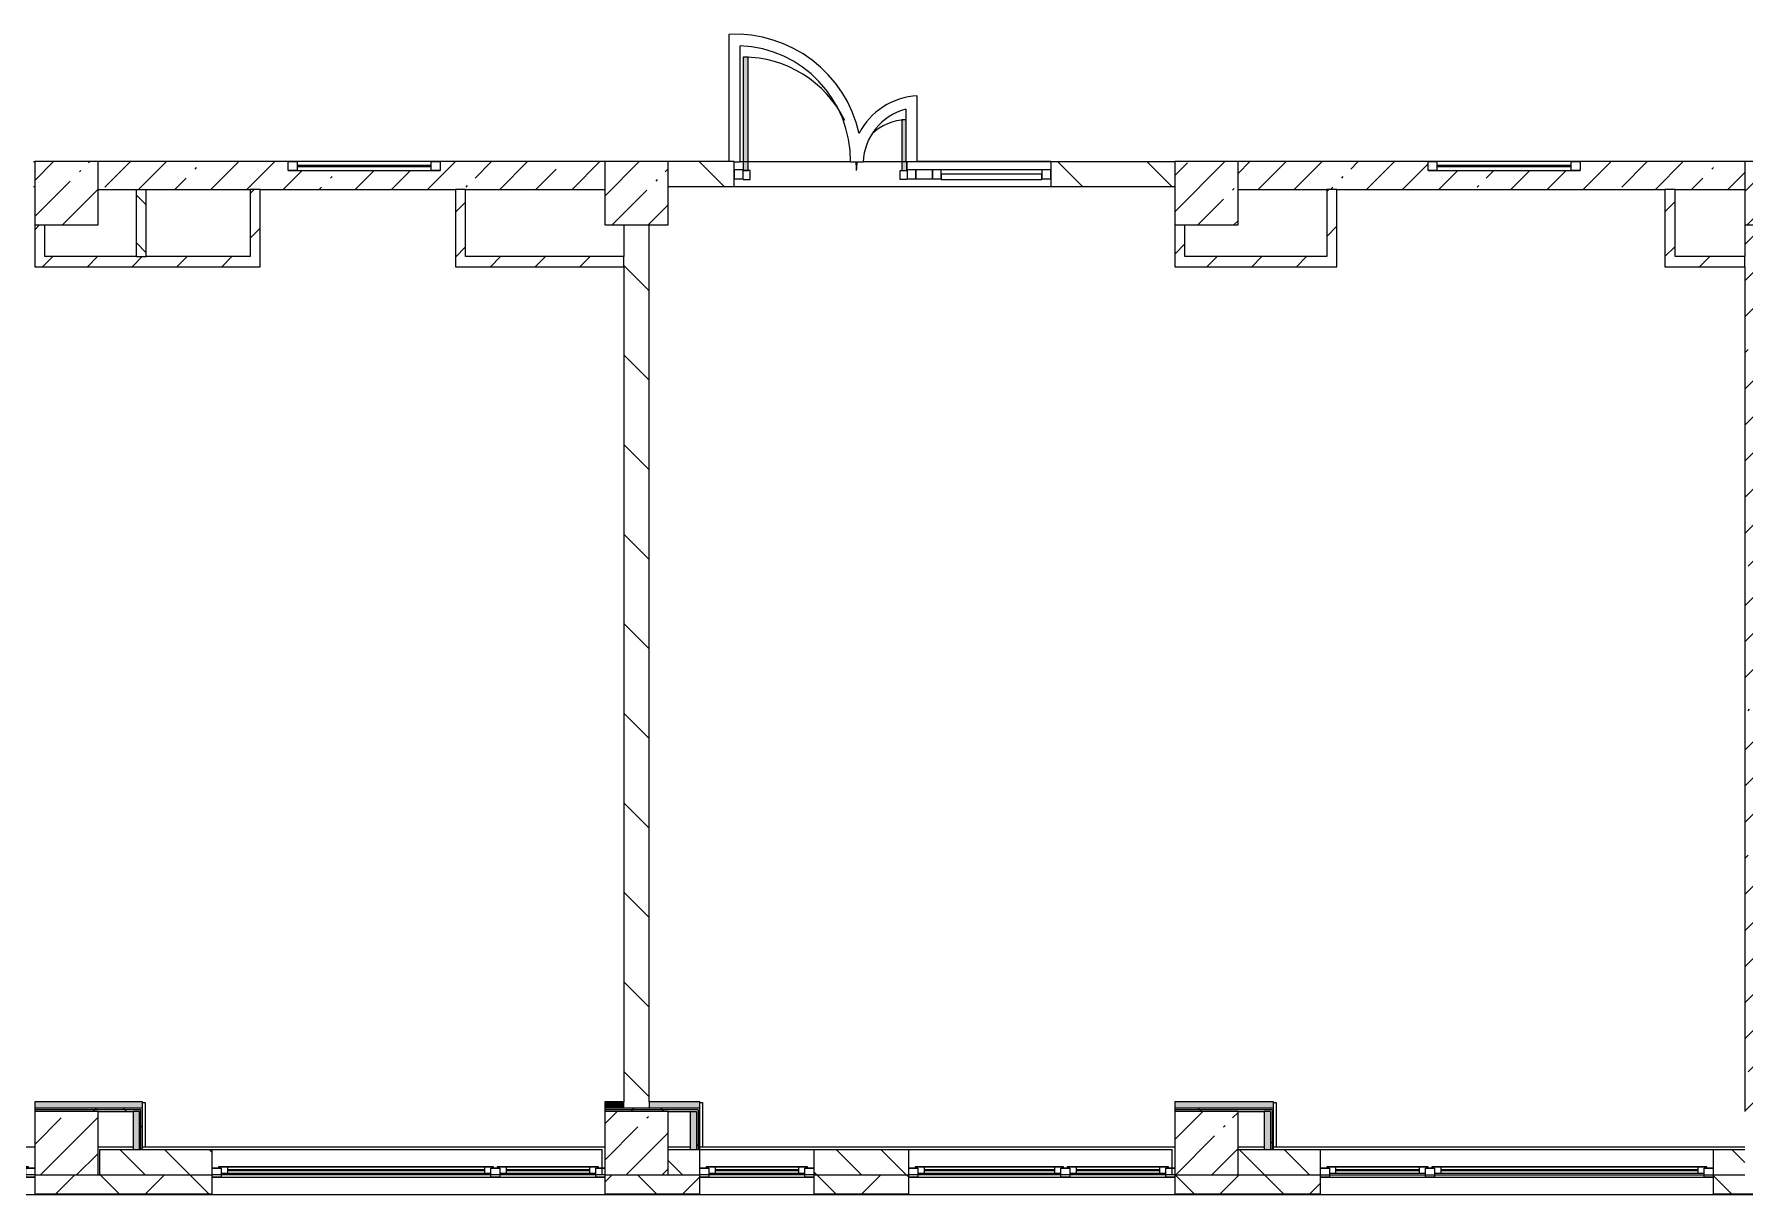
# Model space of a CAD drawing. Header units: millimetres. Extents: x 81094 to 272713, y -8553 to 29000.
# Drawn here: x 197608 to 211113, y -258 to 8906 of the extents above; entities that cross this region are included whole.
import ezdxf

# ---------------------------------------------------------------- set-up
doc = ezdxf.new("R2010")
doc.units = ezdxf.units.MM
for name, color, linetype, lineweight, true_color in [('A-DETL-GENF-4', 7, 'Continuous', 5, 0xaaaaaa), ('A-DOOR-4', 7, 'Continuous', 5, 0xe2e2e2), ('A-DOOR-5', 7, 'Continuous', 5, 0xaaaaaa), ('A-FLOR-1', 7, 'Continuous', 5, 0xaaaaaa), ('I-WALL-1', 7, 'Continuous', 5, 0xe7e7e7), ('I-WALL-2', 7, 'Continuous', 9, 0xe7e7e7), ('I-WALL-5', 7, 'Continuous', 5, 0x787878)]:
    doc.layers.add(name, color=color, linetype=linetype, lineweight=lineweight, true_color=true_color)
for name, color, linetype, lineweight in [('A-GLAZ-3', 7, 'Continuous', 5), ('A-GLAZ-CURT-2', 7, 'Continuous', 5), ('A-GLAZ-CWMG-2', 7, 'Continuous', 5), ('A-WALL', 7, 'Continuous', 9), ('A-WALL-5', 7, 'Continuous', 5), ('I-WALL-3', 7, 'Continuous', 5), ('S-COLS-1', 7, 'Continuous', 5)]:
    doc.layers.add(name, color=color, linetype=linetype, lineweight=lineweight)
pattern_1 = [(45, (145702.92, 0), (-176.7767, 176.7767), [])]
pattern_2 = [(45, (145702.9, 0), (-285.1231, 285.1231), []), (45, (145988.04, 0), (-285.1231, 285.1231), [504.031, -100.806, 16.764, -84.042])]
pattern_3 = [(135, (145702.9, 0), (-353.5534, -353.5534), [])]
pattern_4 = [(135, (145702.92, 0), (-176.7767, -176.7767), [])]
pattern_5 = [(45, (145702.9, 0), (-530.33, 530.33), []), (135, (145702.9, 0), (-530.33, -530.33), [])]

# ---------------------------------------------------------------- blocks, each defined once
blk = doc.blocks.new('BSC_Колонна _Прямоугольная - 500х500-V44-2_7_3_птичка')
at = {"layer": 'S-COLS-1'}
h = blk.add_hatch(dxfattribs=at)
h.set_pattern_fill('FP_62', color=256, style=0, pattern_type=2)
h.set_pattern_definition([(45, (-52160, -7650), (-285.123, 285.123), []), (45, (-51874.88, -7650), (-285.123, 285.123), [504.031, -100.806, 16.764, -84.042])])
h.paths.add_polyline_path([(-250, -250), (250, -250), (250, 250), (-250, 250)])
for p, q in [((250, 250), (-250, 250)), ((-250, 250), (-250, -250)), ((250, -250), (250, 250)), ((-250, -250), (250, -250))]:
    blk.add_line(p, q, dxfattribs=at)
blk = doc.blocks.new('BSC_Колонна _Прямоугольная - 500х500-V45-2_7_3_птичка')
at = {"layer": 'S-COLS-1'}
h = blk.add_hatch(dxfattribs=at)
h.set_pattern_fill('FP_63', color=256, style=0, pattern_type=2)
h.set_pattern_definition([(45, (-61160, -7650), (-285.1231, 285.1231), []), (45, (-60874.88, -7650), (-285.123, 285.123), [504.031, -100.806, 16.764, -84.042])])
h.paths.add_polyline_path([(-250, -250), (250, -250), (250, 250), (-250, 250)])
for p, q in [((250, 250), (-250, 250)), ((-250, 250), (-250, -250)), ((250, -250), (250, 250)), ((-250, -250), (250, -250))]:
    blk.add_line(p, q, dxfattribs=at)
blk = doc.blocks.new('BSC_Колонна _Прямоугольная - 500х500-V51-2_7_3_птичка')
at = {"layer": 'S-COLS-1'}
h = blk.add_hatch(dxfattribs=at)
h.set_pattern_fill('FP_69', color=256, style=0, pattern_type=2)
h.set_pattern_definition([(45, (-52160, -150), (-285.123, 285.123), []), (45, (-51874.88, -150), (-285.123, 285.123), [504.031, -100.806, 16.764, -84.042])])
h.paths.add_polyline_path([(-250, -250), (250, -250), (250, 250), (-250, 250)])
for p, q in [((250, 250), (-250, 250)), ((-250, 250), (-250, -250)), ((250, -250), (250, 250)), ((-250, -250), (250, -250))]:
    blk.add_line(p, q, dxfattribs=at)
blk = doc.blocks.new('BSC_Колонна _Прямоугольная - 500х500-V52-2_7_3_птичка')
at = {"layer": 'S-COLS-1'}
h = blk.add_hatch(dxfattribs=at)
h.set_pattern_fill('FP_70', color=256, style=0, pattern_type=2)
h.set_pattern_definition([(45, (-61160, -150), (-285.123, 285.123), []), (45, (-60874.88, -150), (-285.123, 285.123), [504.031, -100.806, 16.764, -84.042])])
h.paths.add_polyline_path([(-159, -250), (250, -250), (250, 250), (-250, 250), (-250, -250)])
for p, q in [((250, 250), (-250, 250)), ((-250, 250), (-250, -250)), ((250, -250), (250, 250)), ((-250, -250), (250, -250))]:
    blk.add_line(p, q, dxfattribs=at)
blk = doc.blocks.new('BSC_Колонна _Прямоугольная - 500х500-V56-2_7_3_птичка')
at = {"layer": 'S-COLS-1'}
h = blk.add_hatch(dxfattribs=at)
h.set_pattern_fill('FP_74', color=256, style=0, pattern_type=2)
h.set_pattern_definition([(45, (-65660, -7650), (-285.1231, 285.1231), []), (45, (-65374.88, -7650), (-285.1231, 285.1231), [504.031, -100.806, 16.764, -84.042])])
h.paths.add_polyline_path([(-22, -250), (250, -250), (250, 250), (-250, 250), (-250, -250)])
for p, q in [((250, 250), (-250, 250)), ((-250, 250), (-250, -250)), ((250, -250), (250, 250)), ((-250, -250), (250, -250))]:
    blk.add_line(p, q, dxfattribs=at)
blk = doc.blocks.new('BSC_Колонна _Прямоугольная - 500х500-V74-2_7_3_птичка')
at = {"layer": 'S-COLS-1'}
h = blk.add_hatch(dxfattribs=at)
h.set_pattern_fill('FP_103', color=256, style=0, pattern_type=2)
h.set_pattern_definition([(45, (-56660, -150), (-285.123, 285.123), []), (45, (-56374.88, -150), (-285.123, 285.123), [504.031, -100.806, 16.764, -84.042])])
h.paths.add_polyline_path([(-250, -250), (250, -250), (250, 250), (-250, 250), (-250, 80)])
for p, q in [((250, 250), (-250, 250)), ((-250, 250), (-250, -250)), ((250, -250), (250, 250)), ((-250, -250), (250, -250))]:
    blk.add_line(p, q, dxfattribs=at)
blk = doc.blocks.new('BSC_Колонна _Прямоугольная - 500х500-V75-2_7_3_птичка')
at = {"layer": 'S-COLS-1'}
h = blk.add_hatch(dxfattribs=at)
h.set_pattern_fill('FP_104', color=256, style=0, pattern_type=2)
h.set_pattern_definition([(45, (-56660, -7650), (-285.123, 285.123), []), (45, (-56374.88, -7650), (-285.123, 285.123), [504.031, -100.806, 16.764, -84.042])])
h.paths.add_polyline_path([(-250, -250), (250, -250), (250, 250), (-250, 250), (-250, 100)])
for p, q in [((250, 250), (-250, 250)), ((-250, 250), (-250, -250)), ((250, -250), (250, 250)), ((-250, -250), (250, -250))]:
    blk.add_line(p, q, dxfattribs=at)
blk = doc.blocks.new('120_Окно_СКБ_2Ст - 120_Окно_СКБ_2Ст 3100х2500 _мал_створка слева_-22446080-2_7_3_птичка')
at = {"layer": 'A-GLAZ-3'}
for p, q in [((-1550, -127), (-1550, -57)), ((-1550, -57), (-1480, -57)), ((1550, -57), (-1550, -57)), ((-1480, -127), (-1550, -127)), ((-1550, -127), (-1500, -127)), ((-1480, -127), (-1500, -127)), ((-1500, -127), (-1500, -137)), ((-1480, -57), (-1480, -127)), ((650, -87), (-1480, -87)), ((-1480, -87), (-1480, -127)), ((-1430, -137), (-1430, -87)), ((-1430, -107), (600, -107)), ((600, -117), (-1430, -117)), ((600, -137), (600, -87)), ((650, -127), (650, -57)), ((650, -57), (720, -57)), ((650, -127), (650, -87)), ((720, -127), (650, -127)), ((670, -127), (650, -127)), ((670, -127), (700, -127)), ((670, -137), (670, -127)), ((720, -127), (700, -127)), ((700, -127), (700, -137)), ((720, -57), (720, -127)), ((1480, -87), (720, -87)), ((720, -87), (720, -127)), ((770, -137), (770, -87)), ((770, -107), (1430, -107)), ((1430, -117), (770, -117)), ((1430, -137), (1430, -87)), ((1480, -127), (1480, -57)), ((1480, -57), (1550, -57)), ((1480, -127), (1480, -87)), ((1550, -127), (1480, -127)), ((1500, -127), (1480, -127)), ((1500, -127), (1550, -127)), ((1500, -137), (1500, -127)), ((1550, -57), (1550, -127)), ((-1500, -137), (670, -137)), ((670, -137), (-1500, -137)), ((700, -137), (1500, -137)), ((1500, -137), (700, -137))]:
    blk.add_line(p, q, dxfattribs=at)
blk = doc.blocks.new('120_Окно_СКБ_1Ст - 120_Окно_СКБ_1Ст 900х2500_h_-20664874-2_7_3_птичка')
at = {"layer": 'A-GLAZ-3'}
for p, q in [((-450, -127), (-450, -57)), ((-450, -57), (-380, -57)), ((450, -57), (-450, -57)), ((-380, -127), (-450, -127)), ((-450, -127), (-400, -127)), ((-380, -127), (-400, -127)), ((-400, -127), (-400, -137)), ((-380, -57), (-380, -127)), ((380, -87), (-380, -87)), ((-380, -87), (-380, -127)), ((-330, -137), (-330, -87)), ((-330, -107), (330, -107)), ((330, -117), (-330, -117)), ((330, -137), (330, -87)), ((380, -127), (380, -57)), ((380, -57), (450, -57)), ((380, -127), (380, -87)), ((450, -127), (380, -127)), ((400, -127), (380, -127)), ((400, -127), (450, -127)), ((400, -137), (400, -127)), ((450, -57), (450, -127)), ((-400, -137), (400, -137)), ((400, -137), (-400, -137))]:
    blk.add_line(p, q, dxfattribs=at)
blk = doc.blocks.new('120_Окно_СКБ_2Ст - 120_Окно_СКБ_2Ст 2100х2500 _мал створка СЛЕВА_-22446485-2_7_3_птичка')
at = {"layer": 'A-GLAZ-3'}
for p, q in [((-1050, -127), (-1050, -57)), ((-1050, -57), (-980, -57)), ((1050, -57), (-1050, -57)), ((-980, -127), (-1050, -127)), ((-1050, -127), (-1000, -127)), ((-980, -127), (-1000, -127)), ((-1000, -127), (-1000, -137)), ((-980, -57), (-980, -127)), ((-220, -87), (-980, -87)), ((-980, -87), (-980, -127)), ((-930, -137), (-930, -87)), ((-930, -107), (-270, -107)), ((-270, -117), (-930, -117)), ((-270, -137), (-270, -87)), ((-220, -127), (-220, -57)), ((-220, -57), (-150, -57)), ((-220, -127), (-220, -87)), ((-150, -127), (-220, -127)), ((-200, -127), (-220, -127)), ((-200, -127), (-170, -127)), ((-200, -137), (-200, -127)), ((-150, -127), (-170, -127)), ((-170, -127), (-170, -137)), ((-150, -57), (-150, -127)), ((980, -87), (-150, -87)), ((-150, -87), (-150, -127)), ((-100, -137), (-100, -87)), ((-100, -107), (930, -107)), ((930, -117), (-100, -117)), ((930, -137), (930, -87)), ((980, -127), (980, -57)), ((980, -57), (1050, -57)), ((980, -127), (980, -87)), ((1050, -127), (980, -127)), ((1000, -127), (980, -127)), ((1000, -127), (1050, -127)), ((1000, -137), (1000, -127)), ((1050, -57), (1050, -127)), ((-1000, -137), (-200, -137)), ((-200, -137), (-1000, -137)), ((-170, -137), (1000, -137)), ((1000, -137), (-170, -137))]:
    blk.add_line(p, q, dxfattribs=at)
blk = doc.blocks.new('120_Окно_СКБ_2Ст - 120_Окно_СКБ_2Ст 3100х2500 _мал_ створка слева-2_-V83-2_7_3_птичка')
at = {"layer": 'A-GLAZ-3'}
for p, q in [((-1550, -127), (-1550, -57)), ((-1550, -57), (-1480, -57)), ((1550, -57), (-1550, -57)), ((-1480, -127), (-1550, -127)), ((-1550, -127), (-1500, -127)), ((-1480, -127), (-1500, -127)), ((-1500, -127), (-1500, -137)), ((-1480, -57), (-1480, -127)), ((-720, -87), (-1480, -87)), ((-1480, -87), (-1480, -127)), ((-1430, -137), (-1430, -87)), ((-1430, -107), (-770, -107)), ((-770, -117), (-1430, -117)), ((-770, -137), (-770, -87)), ((-720, -127), (-720, -57)), ((-720, -57), (-650, -57)), ((-720, -127), (-720, -87)), ((-650, -127), (-720, -127)), ((-700, -127), (-720, -127)), ((-700, -127), (-670, -127)), ((-700, -137), (-700, -127)), ((-650, -127), (-670, -127)), ((-670, -127), (-670, -137)), ((-650, -57), (-650, -127)), ((1480, -87), (-650, -87)), ((-650, -87), (-650, -127)), ((-600, -137), (-600, -87)), ((-600, -107), (1430, -107)), ((1430, -117), (-600, -117)), ((1430, -137), (1430, -87)), ((1480, -127), (1480, -57)), ((1480, -57), (1550, -57)), ((1480, -127), (1480, -87)), ((1550, -127), (1480, -127)), ((1500, -127), (1480, -127)), ((1500, -127), (1550, -127)), ((1500, -137), (1500, -127)), ((1550, -57), (1550, -127)), ((-1500, -137), (-700, -137)), ((-700, -137), (-1500, -137)), ((-670, -137), (1500, -137)), ((1500, -137), (-670, -137))]:
    blk.add_line(p, q, dxfattribs=at)
blk = doc.blocks.new('120_Окно_СКБ_2Ст - 120_Окно_СКБ_2Ст 3100х2500 _мал_ створка слева-2_-V84-2_7_3_птичка')
at = {"layer": 'A-GLAZ-3'}
for p, q in [((-1550, -127), (-1550, -57)), ((-1550, -57), (-1480, -57)), ((1550, -57), (-1550, -57)), ((-1480, -127), (-1550, -127)), ((-1550, -127), (-1503, -127)), ((-1480, -127), (-1500, -127)), ((-1500, -127), (-1500, -137)), ((-1480, -57), (-1480, -127)), ((-720, -87), (-1480, -87)), ((-1480, -87), (-1480, -127)), ((-1430, -137), (-1430, -87)), ((-1430, -107), (-770, -107)), ((-770, -117), (-1430, -117)), ((-770, -137), (-770, -87)), ((-720, -127), (-720, -57)), ((-720, -57), (-650, -57)), ((-720, -127), (-720, -87)), ((-650, -127), (-720, -127)), ((-700, -127), (-720, -127)), ((-700, -127), (-670, -127)), ((-700, -137), (-700, -127)), ((-650, -127), (-670, -127)), ((-670, -127), (-670, -137)), ((-650, -57), (-650, -127)), ((1480, -87), (-650, -87)), ((-650, -87), (-650, -127)), ((-600, -137), (-600, -87)), ((-600, -107), (1430, -107)), ((1430, -117), (-600, -117)), ((1430, -137), (1430, -87)), ((1480, -127), (1480, -57)), ((1480, -57), (1550, -57)), ((1480, -127), (1480, -87)), ((1550, -127), (1480, -127)), ((1500, -127), (1480, -127)), ((1500, -127), (1550, -127)), ((1500, -137), (1500, -127)), ((1550, -57), (1550, -127)), ((-1500, -137), (-700, -137)), ((-700, -137), (-1500, -137)), ((-670, -137), (1500, -137)), ((1500, -137), (-670, -137))]:
    blk.add_line(p, q, dxfattribs=at)
blk = doc.blocks.new('120_Окно_СКБ_1Ст - 120_Окно_СКБ_1Ст 400х1200 EI30-24228621-2_7_3_птичка')
at = {"layer": 'A-GLAZ-3'}
for p, q in [((-600, 40), (-600, 110)), ((-600, 110), (-530, 110)), ((600, 110), (-600, 110)), ((-530, 40), (-600, 40)), ((-600, 40), (600, 40)), ((-530, 110), (-530, 40)), ((530, 80), (-530, 80)), ((530, 70), (-530, 70)), ((530, 40), (530, 110)), ((530, 110), (600, 110)), ((600, 40), (530, 40)), ((600, 110), (600, 40))]:
    blk.add_line(p, q, dxfattribs=at)
blk = doc.blocks.new('Прямоугольный импост - 50 x 70 мм-31700031-2_7_3_птичка')
at = {"layer": 'A-GLAZ-CWMG-2'}
for p, q in [((-70, 35), (0, 35)), ((-70, -35), (-70, 35)), ((0, 35), (0, -35)), ((0, -35), (-70, -35))]:
    blk.add_line(p, q, dxfattribs=at)
blk = doc.blocks.new('Дверь_Витражная_остекление_ - ДВН_ДАО_Главный вход_1200 в свету-V194-2_7_3_птичка')
at = {"layer": 'A-DOOR-4'}
for points in [[(-607, 30), (-607, 925), (-647, 925), (-647, 30)], [(647, 30), (647, 100), (639, 100), (639, 430), (607, 430), (607, 30), (639, 30)]]:
    blk.add_hatch(color=256, dxfattribs=at).paths.add_polyline_path(points)
at = {"layer": 'A-DETL-GENF-4'}
for p, q in [((-607, 925), (-647, 925)), ((-647, 925), (-647, 35)), ((-607, 30), (-607, 925)), ((639, 430), (607, 430)), ((607, 430), (607, 30)), ((-647, 30), (-607, 30)), ((-592, 30), (-647, 30)), ((-592, -40), (-592, 30)), ((592, -40), (592, 30)), ((592, 30), (647, 30)), ((607, 30), (647, 30)), ((647, 35), (647, 100)), ((-647, -40), (-592, -40)), ((647, -40), (592, -40))]:
    blk.add_line(p, q, dxfattribs=at)
at = {"layer": 'A-DOOR-5'}
for p, q in [((-647, 925), (-647, 35)), ((647, 100), (647, 35))]:
    blk.add_line(p, q, dxfattribs=at)
for centre, radius, start, end in [((-647, 30), 895, 26.2405, 90), ((647, 30), 400, 91.3229, 133.9937), ((-647, 30), 895, 360, 4.3606), ((647, 30), 400, 170.1518, 180)]:
    blk.add_arc(centre, radius, start, end, dxfattribs=at)
blk = doc.blocks.new('Системная панель - Стемалит - 40мм-32257327-2_7_3_птичка')
at = {"layer": 'A-GLAZ-CURT-2'}
for p, q in [((65, 35), (-65, 35)), ((-65, 35), (-65, -35)), ((65, -35), (65, 35)), ((-65, -35), (65, -35))]:
    blk.add_line(p, q, dxfattribs=at)
blk = doc.blocks.new('Прямоугольный импост - 50 x 70 мм-31687886-2_7_3_птичка')
at = {"layer": 'A-GLAZ-CWMG-2'}
for p, q in [((-35, 35), (35, 35)), ((-35, -35), (-35, 35)), ((35, 35), (35, -35)), ((35, -35), (-35, -35))]:
    blk.add_line(p, q, dxfattribs=at)
blk = doc.blocks.new('Прямоугольный импост - 50 x 70 мм-31701779-2_7_3_птичка')
at = {"layer": 'A-GLAZ-CWMG-2'}
for p, q in [((0, 35), (-70, 35)), ((-70, 35), (-70, -35)), ((0, -35), (0, 35)), ((-70, -35), (0, -35))]:
    blk.add_line(p, q, dxfattribs=at)
blk = doc.blocks.new('Системная панель - Стекло - 40мм-V195-2_7_3_птичка')
at = {"layer": 'A-GLAZ-CURT-2'}
for p, q in [((397.5, 0), (-397.5, 0)), ((-397.5, 0), (-397.5, -40)), ((397.5, -40), (397.5, 0)), ((-397.5, -40), (397.5, -40))]:
    blk.add_line(p, q, dxfattribs=at)
blk = doc.blocks.new('Прямоугольный импост - 50 x 70 мм-31702100-2_7_3_птичка')
at = {"layer": 'A-GLAZ-CWMG-2'}
for p, q in [((-35, 35), (35, 35)), ((-35, -35), (-35, 35)), ((35, 35), (35, -35)), ((35, -35), (-35, -35))]:
    blk.add_line(p, q, dxfattribs=at)
blk = doc.blocks.new('Прямоугольный импост - 50 x 70 мм-31720914-2_7_3_птичка')
at = {"layer": 'A-GLAZ-CWMG-2'}
blk.add_line((6460, 7920), (5665, 7920), dxfattribs=at)

msp = doc.modelspace()

# ---------------------------------------------------------------- hatches: boundary and pattern name
at = {"layer": 'A-WALL-5'}
h = msp.add_hatch(dxfattribs=at)
h.set_pattern_fill('FP_87', color=256, style=0, pattern_type=2)
h.set_pattern_definition(pattern_4)
h.paths.add_polyline_path([(198122.9, -100), (199012.9, -100), (199012.9, 100), (198122.9, 100)])
h = msp.add_hatch(dxfattribs=at)
h.set_pattern_fill('FP_87', color=256, style=0, pattern_type=2)
h.set_pattern_definition(pattern_4)
h.paths.add_polyline_path([(203762.9, -100), (204512.9, -100), (204512.9, 100), (203762.9, 100)])
h.paths.add_polyline_path([(202862.9, -100), (202862.9, 100), (202612.9, 100), (202612.9, -100)])
h = msp.add_hatch(dxfattribs=at)
h.set_pattern_fill('FP_87', color=256, style=0, pattern_type=2)
h.set_pattern_definition(pattern_4)
h.paths.add_polyline_path([(207631.1, -100), (207762.9, -100), (207762.9, 100), (207112.9, 100), (207112.9, -100)])
h.paths.add_polyline_path([(211112.9, -100), (211112.9, 100), (210862.9, 100), (210862.9, -100)])
h = msp.add_hatch(dxfattribs=at)
h.set_pattern_fill('FP_77', color=256, style=0, pattern_type=2)
h.set_pattern_definition([(45, (145702.9, 0), (-353.5534, 353.5534), []), (135, (145702.9, 0), (-353.5534, -353.5534), [])])
h.paths.add_polyline_path([(221402.9, -250), (221402.9, -100), (217262.9, -100), (217262.9, -250), (220616.3, -250)])
h.paths.add_polyline_path([(215051.2, -250), (216362.9, -250), (216362.9, -100), (212762.9, -100), (212762.9, -250), (213196.2, -250)])
h.paths.add_polyline_path([(207631.1, -250), (207762.9, -250), (207762.9, -100), (206612.9, -100), (206612.9, -250), (206703.5, -250)])
h.paths.add_polyline_path([(202612.9, -250), (202862.9, -250), (202862.9, -100), (202112.9, -100), (202112.9, -250), (202529.7, -250)])
h.paths.add_polyline_path([(204512.9, -250), (204512.9, -100), (203762.9, -100), (203762.9, -250), (203921, -250)])
h.paths.add_polyline_path([(210862.9, -250), (211862.9, -250), (211862.9, -100), (210862.9, -100)])
h.paths.add_polyline_path([(199012.9, -250), (199012.9, -100), (197612.9, -100), (197612.9, -250), (198355.9, -250)])
h.paths.add_polyline_path([(194512.9, -250), (194512.9, -100), (193112.9, -100), (193112.9, -250), (193718.3, -250)])
h.paths.add_polyline_path([(190935.7, -250), (191012.9, -250), (191012.9, -100), (190639.2, -100), (190639.2, -250)])
h.paths.add_polyline_path([(189112.9, -250), (189739.2, -250), (189739.2, -100), (188362.9, -100), (188362.9, -250), (189080.7, -250)])
h.paths.add_polyline_path([(181592.9, -250), (181592.9, -100), (180472.9, -100), (180472.9, -250), (181196.7, -250)])
h.paths.add_polyline_path([(184742.9, -250), (185262.9, -250), (185262.9, -100), (183692.9, -100), (183692.9, -250), (184443.1, -250)])
h.paths.add_polyline_path([(178877.9, -250), (179572.9, -250), (179572.9, -100), (178712.9, -100), (178712.9, -250)])
h.paths.add_polyline_path([(176559.1, -250), (176612.9, -250), (176612.9, -100), (174912.7, -100), (174912.7, -250), (176095.4, -250)])
h.paths.add_polyline_path([(167747.7, -250), (168412.9, -250), (168412.9, -100), (167312.9, -100), (167312.9, -250)])
h.paths.add_polyline_path([(162182.6, -250), (162962.9, -250), (162962.9, -100), (161812.9, -100), (161812.9, -250)])
h.paths.add_polyline_path([(163862.9, -250), (164512.9, -250), (164512.9, -100), (163862.9, -100)])
h.paths.add_polyline_path([(170512.9, -250), (172112.7, -250), (172112.7, -100), (170512.9, -100)])
h.paths.add_polyline_path([(154262.9, -250), (154262.9, -100), (150332.9, -100), (150332.9, -250), (153834.9, -250)])
h.paths.add_polyline_path([(148269.8, -250), (149432.9, -250), (149432.9, -100), (145442.9, -100), (145442.9, -250), (146414.7, -250)])
h.paths.add_polyline_path([(157362.9, -250), (158712.9, -250), (158712.9, -100), (157362.9, -100)])
at = {"layer": 'I-WALL-1'}
for points in [[(202262.9, 425), (202262.9, 475), (202112.9, 475), (202112.9, 425)], [(198437.9, 100), (198437.9, 400), (198387.9, 400), (198387.9, 100)]]:
    msp.add_hatch(color=256, dxfattribs=at).paths.add_polyline_path(points)
at = {"layer": 'I-WALL-2'}
for points in [[(198462.9, 425), (198462.9, 475), (197612.9, 475), (197612.9, 425), (198355.9, 425)], [(202862.9, 425), (202862.9, 475), (202462.9, 475), (202462.9, 425), (202850.4, 425)], [(207392.9, 425), (207392.9, 475), (206612.9, 475), (206612.9, 425), (206703.5, 425)], [(202837.9, 100), (202837.9, 400), (202787.9, 400), (202787.9, 100)], [(207367.9, 100), (207367.9, 400), (207317.9, 400), (207317.9, 100)]]:
    msp.add_hatch(color=256, dxfattribs=at).paths.add_polyline_path(points)
at = {"layer": 'I-WALL-3'}
h = msp.add_hatch(dxfattribs=at)
h.set_pattern_fill('FP_85', color=256, style=0, pattern_type=2)
h.set_pattern_definition(pattern_2)
h.paths.add_polyline_path([(199392.9, 7680), (202112.9, 7680), (202112.9, 7900), (200812.9, 7900), (200812.9, 7830), (199612.9, 7830), (199612.9, 7900), (198112.9, 7900), (198112.9, 7680), (199312.9, 7680)])
h = msp.add_hatch(dxfattribs=at)
h.set_pattern_fill('FP_88', color=256, style=0, pattern_type=2)
h.set_pattern_definition(pattern_3)
h.paths.add_polyline_path([(206612.9, 7700), (206612.9, 7900), (205633.9, 7900), (205633.9, 7700), (205776, 7700)])
h.paths.add_polyline_path([(202612.9, 7700), (203133.9, 7700), (203133.9, 7900), (202612.9, 7900), (202612.9, 7750.3)])
h = msp.add_hatch(dxfattribs=at)
h.set_pattern_fill('FP_85', color=256, style=0, pattern_type=2)
h.set_pattern_definition(pattern_2)
h.paths.add_polyline_path([(210562.9, 7680), (211112.9, 7680), (211112.9, 7900), (209812.9, 7900), (209812.9, 7830), (208612.9, 7830), (208612.9, 7900), (207112.9, 7900), (207112.9, 7680), (210482.9, 7680)])
h = msp.add_hatch(dxfattribs=at)
h.set_pattern_fill('FP_89', color=256, style=0, pattern_type=2)
h.set_pattern_definition(pattern_1)
h.paths.add_polyline_path([(199392.9, 7070), (199392.9, 7680), (199312.9, 7680), (199312.9, 7070)])
h = msp.add_hatch(dxfattribs=at)
h.set_pattern_fill('FP_89', color=256, style=0, pattern_type=2)
h.set_pattern_definition(pattern_1)
h.paths.add_polyline_path([(201012.9, 7070), (201012.9, 7680), (200932.9, 7680), (200932.9, 7070)])
h = msp.add_hatch(dxfattribs=at)
h.set_pattern_fill('FP_89', color=256, style=0, pattern_type=2)
h.set_pattern_definition(pattern_1)
h.paths.add_polyline_path([(207892.9, 7150), (207892.9, 7680), (207812.9, 7680), (207812.9, 7150)])
h = msp.add_hatch(dxfattribs=at)
h.set_pattern_fill('FP_89', color=256, style=0, pattern_type=2)
h.set_pattern_definition(pattern_1)
h.paths.add_polyline_path([(210562.9, 7070), (210562.9, 7680), (210482.9, 7680), (210482.9, 7070)])
h = msp.add_hatch(dxfattribs=at)
h.set_pattern_fill('FP_89', color=256, style=0, pattern_type=2)
h.set_pattern_definition(pattern_1)
h.paths.add_polyline_path([(197692.9, 7150), (197692.9, 7400), (197612.9, 7400), (197612.9, 7150)])
h = msp.add_hatch(dxfattribs=at)
h.set_pattern_fill('FP_88', color=256, style=0, pattern_type=2)
h.set_pattern_definition(pattern_3)
h.paths.add_polyline_path([(202462.9, 425), (202462.9, 7400), (202262.9, 7400), (202262.9, 425)])
h = msp.add_hatch(dxfattribs=at)
h.set_pattern_fill('FP_89', color=256, style=0, pattern_type=2)
h.set_pattern_definition(pattern_1)
h.paths.add_polyline_path([(206692.9, 7150), (206692.9, 7400), (206612.9, 7400), (206612.9, 7150)])
h = msp.add_hatch(dxfattribs=at)
h.set_pattern_fill('FP_85', color=256, style=0, pattern_type=2)
h.set_pattern_definition(pattern_2)
h.paths.add_polyline_path([(211112.9, 400), (211332.9, 400), (211332.9, 7400), (211112.9, 7400), (211112.9, 808.9)])
h = msp.add_hatch(dxfattribs=at)
h.set_pattern_fill('FP_89', color=256, style=0, pattern_type=2)
h.set_pattern_definition(pattern_1)
h.paths.add_polyline_path([(199312.9, 7070), (199312.9, 7150), (197612.9, 7150), (197612.9, 7070), (198355.9, 7070)])
h = msp.add_hatch(dxfattribs=at)
h.set_pattern_fill('FP_89', color=256, style=0, pattern_type=2)
h.set_pattern_definition(pattern_1)
h.paths.add_polyline_path([(201961.4, 7070), (201961.4, 7150), (201012.9, 7150), (201012.9, 7070)])
h = msp.add_hatch(dxfattribs=at)
h.set_pattern_fill('FP_89', color=256, style=0, pattern_type=2)
h.set_pattern_definition(pattern_1)
h.paths.add_polyline_path([(202262.9, 7070), (202262.9, 7150), (201961.4, 7150), (201961.4, 7070), (202065.9, 7070)])
h = msp.add_hatch(dxfattribs=at)
h.set_pattern_fill('FP_89', color=256, style=0, pattern_type=2)
h.set_pattern_definition(pattern_1)
h.paths.add_polyline_path([(206612.9, 7070), (207892.9, 7070), (207892.9, 7150), (206612.9, 7150)])
h = msp.add_hatch(dxfattribs=at)
h.set_pattern_fill('FP_89', color=256, style=0, pattern_type=2)
h.set_pattern_definition(pattern_1)
h.paths.add_polyline_path([(211112.9, 7070), (211112.9, 7150), (210562.9, 7150), (210562.9, 7070)])
h = msp.add_hatch(dxfattribs=at)
h.set_pattern_fill('FP_189', color=256, style=0, pattern_type=2)
h.set_pattern_definition(pattern_5)
h.paths.add_polyline_path([(198450.4, 412.5), (198462.9, 412.5), (198462.9, 425), (197612.9, 425), (197612.9, 412.5), (198355.9, 412.5)])
h = msp.add_hatch(dxfattribs=at)
h.set_pattern_fill('FP_189', color=256, style=0, pattern_type=2)
h.set_pattern_definition(pattern_5)
h.paths.add_polyline_path([(198450.4, 400), (198450.4, 412.5), (197612.9, 412.5), (197612.9, 400), (198437.9, 400)])
h = msp.add_hatch(dxfattribs=at)
h.set_pattern_fill('FP_189', color=256, style=0, pattern_type=2)
h.set_pattern_definition(pattern_5)
h.paths.add_polyline_path([(198450.4, 100), (198462.9, 100), (198462.9, 412.5), (198450.4, 412.5), (198450.4, 230.5)])
h = msp.add_hatch(dxfattribs=at)
h.set_pattern_fill('FP_189', color=256, style=0, pattern_type=2)
h.set_pattern_definition(pattern_5)
h.paths.add_polyline_path([(202462.9, 412.5), (202462.9, 425), (202112.9, 425), (202112.9, 412.5), (202262.9, 412.5)])
h = msp.add_hatch(dxfattribs=at)
h.set_pattern_fill('FP_189', color=256, style=0, pattern_type=2)
h.set_pattern_definition(pattern_5)
h.paths.add_polyline_path([(202462.9, 400), (202462.9, 412.5), (202112.9, 412.5), (202112.9, 400), (202262.9, 400)])
h = msp.add_hatch(dxfattribs=at)
h.set_pattern_fill('FP_189', color=256, style=0, pattern_type=2)
h.set_pattern_definition(pattern_5)
h.paths.add_polyline_path([(202850.4, 412.5), (202850.4, 425), (202262.9, 425), (202262.9, 412.5), (202837.9, 412.5)])
h = msp.add_hatch(dxfattribs=at)
h.set_pattern_fill('FP_189', color=256, style=0, pattern_type=2)
h.set_pattern_definition(pattern_5)
h.paths.add_polyline_path([(202612.9, 400), (202837.9, 400), (202837.9, 412.5), (202262.9, 412.5), (202262.9, 400), (202529.7, 400)])
h = msp.add_hatch(dxfattribs=at)
h.set_pattern_fill('FP_189', color=256, style=0, pattern_type=2)
h.set_pattern_definition(pattern_5)
h.paths.add_polyline_path([(202837.9, 100), (202850.4, 100), (202850.4, 412.5), (202837.9, 412.5), (202837.9, 230.5)])
h = msp.add_hatch(dxfattribs=at)
h.set_pattern_fill('FP_189', color=256, style=0, pattern_type=2)
h.set_pattern_definition(pattern_5)
h.paths.add_polyline_path([(202850.4, 100), (202862.9, 100), (202862.9, 425), (202850.4, 425), (202850.4, 230.5)])
h = msp.add_hatch(dxfattribs=at)
h.set_pattern_fill('FP_189', color=256, style=0, pattern_type=2)
h.set_pattern_definition(pattern_5)
h.paths.add_polyline_path([(207380.4, 412.5), (207392.9, 412.5), (207392.9, 425), (206612.9, 425), (206612.9, 412.5), (206703.5, 412.5)])
h = msp.add_hatch(dxfattribs=at)
h.set_pattern_fill('FP_189', color=256, style=0, pattern_type=2)
h.set_pattern_definition(pattern_5)
h.paths.add_polyline_path([(207380.4, 400), (207380.4, 412.5), (206612.9, 412.5), (206612.9, 400), (207367.9, 400)])
h = msp.add_hatch(dxfattribs=at)
h.set_pattern_fill('FP_189', color=256, style=0, pattern_type=2)
h.set_pattern_definition(pattern_5)
h.paths.add_polyline_path([(207380.4, 100), (207392.9, 100), (207392.9, 412.5), (207380.4, 412.5), (207380.4, 230.5)])
h = msp.add_hatch(dxfattribs=at)
h.set_pattern_fill('FP_189', color=256, style=0, pattern_type=2)
h.set_pattern_definition(pattern_5)
h.paths.add_polyline_path([(198450.4, 100), (198450.4, 400), (198437.9, 400), (198437.9, 100)])
h = msp.add_hatch(dxfattribs=at)
h.set_pattern_fill('FP_189', color=256, style=0, pattern_type=2)
h.set_pattern_definition(pattern_5)
h.paths.add_polyline_path([(207380.4, 100), (207380.4, 400), (207367.9, 400), (207367.9, 100)])
at = {"layer": 'I-WALL-5'}
h = msp.add_hatch(dxfattribs=at)
h.set_pattern_fill('FP_98', color=256, style=0, pattern_type=2)
h.set_pattern_definition([(135, (145702.9, 0), (-377.171, -377.171), [533.4, -88.9, 17.78, -88.9]), (135, (145702.9, 376.94), (-377.171, -377.171), []), (50, (145702.9, 0), (637.6445, -55.7866), [66.675, -733.425]), (355, (145702.9, 0), (-123.3494, 668.699), [53.34, -586.74]), (100.451, (145756.05, -4.65), (514.299, 612.908), [56.665, -623.315]), (46.184, (145702.9, 177.8), (948.776, -147.15), [100.012, -1100.137]), (96.636, (145782, 165.5), (830.909, 865.997), [84.998, -934.973]), (351.184, (145702.9, 177.8), (830.918, 865.988), [80.01, -880.11]), (21, (145791.8, 133.35), (530.6506, -357.9283), [66.675, -733.425]), (326, (145791.8, 133.35), (216.308, 644.6585), [53.34, -586.74]), (71.451, (145836.04, 103.5), (746.9596, 286.724), [56.665, -623.315]), (37.5, (145702.92, 0), (10.8105, 295.9426), [16.764, -562.864, 16.764, -578.866, -588.962]), (37.5, (145702.92, 0), (10.8105, 295.9426), [-1175.258, 16.764, -572.198]), (7.5, (145702.9, 0), (233.8692, 350.6318), [16.764, -322.834, 16.764, -549.529, -224.472]), (7.5, (145702.9, 0), (233.8692, 350.6318), [-905.891, 16.764, -207.708]), (327.5, (145504.67, 0), (474.5678, -20.0513), [16.764, -205.486, 16.764, -676.656, -920.115]), (327.5, (145504.67, 0), (474.5678, -20.0513), [-915.67, 16.764, -903.351]), (317.5, (145415.77, 0), (518.4522, 88.9934), [16.764, -272.161, 16.764, -443.738, -653.415]), (317.5, (145415.77, 0), (518.4522, 88.9934), [-749.427, 16.764, -636.651])])
h.paths.add_polyline_path([(198492.9, 7150), (198492.9, 7680), (198412.9, 7680), (198412.9, 7150)])

# ---------------------------------------------------------------- linework, layer by layer
at = {"layer": 'A-FLOR-1'}
for p, q in [((203091, 8904.6), (203091, 7900)), ((203181, 7897), (203181, 8815.2)), ((204579.9, 7900), (204579.9, 8418.4)), ((204489.9, 8314.2), (204489.9, 7900)), ((197602.9, 7900), (197612.9, 7900)), ((203133.9, 7897), (203181, 7897)), ((203181, 7900), (204053.3, 7900)), ((204053.5, 7897), (204151.4, 7897)), ((204151.8, 7900), (205633.9, 7900)), ((205633.9, 7900), (204579.9, 7900)), ((197612.9, 7700), (197602.9, 7700)), ((198462.9, 470), (198482.9, 470)), ((198482.9, 470), (198482.9, 120)), ((202862.9, 470), (202882.9, 470)), ((202882.9, 470), (202882.9, 120)), ((207392.9, 470), (207412.9, 470)), ((207412.9, 470), (207412.9, 120))]:
    msp.add_line(p, q, dxfattribs=at)
for centre, radius, start, end in [((203143.5, 7906), 1000, 12.44956, 93.01125), ((203143.5, 7906), 910, 359.43333, 87.64026), ((204604.9, 7875), 544, 92.63401, 153.04618), ((204604.9, 7875), 454, 104.67311, 177.22246)]:
    msp.add_arc(centre, radius, start, end, dxfattribs=at)
at = {"layer": 'A-WALL'}
for p, q in [((199392.9, 7680), (199312.9, 7680)), ((201012.9, 7680), (200932.9, 7680)), ((207892.9, 7680), (207812.9, 7680)), ((210562.9, 7680), (210482.9, 7680)), ((198412.9, 7150), (198492.9, 7150)), ((202262.9, 7070), (202262.9, 7150)), ((211112.9, 7070), (211112.9, 7150)), ((198462.9, 425), (197612.9, 425)), ((198450.4, 412.5), (197612.9, 412.5)), ((198450.4, 100), (198450.4, 412.5)), ((202862.9, 425), (202112.9, 425)), ((202850.4, 412.5), (202112.9, 412.5)), ((202262.9, 425), (202262.9, 475)), ((202462.9, 475), (202462.9, 425)), ((202850.4, 412.5), (202850.4, 100)), ((207392.9, 425), (206612.9, 425)), ((207380.4, 412.5), (206612.9, 412.5)), ((207380.4, 412.5), (207380.4, 100)), ((198437.9, 400), (198387.9, 400)), ((198437.9, 100), (198437.9, 400)), ((202787.9, 400), (202837.9, 400)), ((202837.9, 400), (202837.9, 100)), ((207367.9, 400), (207317.9, 400)), ((207367.9, 400), (207367.9, 100)), ((198122.9, -100), (199012.9, -100)), ((202612.9, -100), (202862.9, -100)), ((203762.9, -100), (204512.9, -100)), ((207112.9, -100), (207762.9, -100)), ((210862.9, -100), (211112.9, -100)), ((197612.9, -250), (199012.9, -250)), ((197612.9, -253), (199012.9, -253)), ((202112.9, -250), (202862.9, -250)), ((202112.9, -253), (202862.9, -253)), ((203762.9, -250), (204512.9, -250)), ((203762.9, -253), (204512.9, -253)), ((206612.9, -250), (207762.9, -250)), ((206612.9, -253), (207762.9, -253)), ((210862.9, -250), (211862.9, -250)), ((210862.9, -253), (211862.9, -253))]:
    msp.add_line(p, q, dxfattribs=at)
at = {"layer": 'A-WALL-5'}
for p, q in [((198122.9, 100), (198122.9, -100)), ((198122.9, 100), (202092.9, 100)), ((199012.9, -258), (199012.9, 100)), ((202092.9, -100), (202092.9, 100)), ((202612.9, 100), (206592.9, 100)), ((202862.9, -258), (202862.9, 100)), ((203762.9, 100), (203762.9, -258)), ((204512.9, -258), (204512.9, 100)), ((206592.9, -100), (206592.9, 100)), ((207112.9, 100), (211112.9, 100)), ((207762.9, -258), (207762.9, 100)), ((210862.9, 100), (210862.9, -258)), ((197612.9, -100), (197612.9, -258)), ((198112.9, -100), (198122.9, -100)), ((202112.9, -100), (202112.9, -258)), ((206612.9, -100), (206612.9, -258)), ((207762.9, -100), (211112.9, -100)), ((203762.9, -258), (180472.9, -258)), ((211862.9, -258), (203762.9, -258))]:
    msp.add_line(p, q, dxfattribs=at)
at = {"layer": 'I-WALL-3'}
for p, q in [((199612.9, 7900), (198112.9, 7900)), ((202112.9, 7900), (200812.9, 7900)), ((203133.9, 7900), (202612.9, 7900)), ((203133.9, 7700), (203133.9, 7900)), ((203181, 7900), (204053.3, 7900)), ((204151.8, 7900), (204489.9, 7900)), ((205633.9, 7900), (205633.9, 7700)), ((205633.9, 7900), (206612.9, 7900)), ((208612.9, 7900), (207112.9, 7900)), ((211112.9, 7900), (209812.9, 7900)), ((206612.9, 7700), (202612.9, 7700)), ((198112.9, 7680), (199312.9, 7680)), ((198412.9, 7680), (198412.9, 7150)), ((198492.9, 7150), (198492.9, 7680)), ((199312.9, 7680), (199312.9, 7150)), ((199392.9, 7070), (199392.9, 7680)), ((199392.9, 7680), (200932.9, 7680)), ((200932.9, 7680), (200932.9, 7070)), ((201012.9, 7150), (201012.9, 7680)), ((201012.9, 7680), (202112.9, 7680)), ((207112.9, 7680), (207812.9, 7680)), ((207812.9, 7680), (207812.9, 7150)), ((207892.9, 7070), (207892.9, 7680)), ((207892.9, 7680), (210482.9, 7680)), ((210482.9, 7680), (210482.9, 7070)), ((210562.9, 7150), (210562.9, 7680)), ((210562.9, 7680), (211112.9, 7680)), ((197612.9, 7400), (197612.9, 7070)), ((197692.9, 7150), (197692.9, 7400)), ((202262.9, 7400), (202262.9, 7150)), ((202462.9, 475), (202462.9, 7400)), ((206612.9, 7400), (206612.9, 7070)), ((206692.9, 7150), (206692.9, 7400)), ((211112.9, 7400), (211112.9, 7150)), ((197612.9, 7070), (199392.9, 7070)), ((198412.9, 7150), (197692.9, 7150)), ((199312.9, 7150), (198492.9, 7150)), ((200932.9, 7070), (202262.9, 7070)), ((202262.9, 7150), (201012.9, 7150)), ((202262.9, 7070), (202262.9, 475)), ((206612.9, 7070), (207892.9, 7070)), ((207812.9, 7150), (206692.9, 7150)), ((210482.9, 7070), (211112.9, 7070)), ((211112.9, 7150), (210562.9, 7150)), ((211112.9, 7070), (211112.9, 400)), ((198462.9, 475), (197612.9, 475)), ((197612.9, 475), (197612.9, 400)), ((198462.9, 100), (198462.9, 475)), ((202262.9, 475), (202112.9, 475)), ((202112.9, 475), (202112.9, 400)), ((202862.9, 475), (202462.9, 475)), ((202862.9, 100), (202862.9, 475)), ((207392.9, 475), (206612.9, 475)), ((206612.9, 475), (206612.9, 400)), ((207392.9, 100), (207392.9, 475)), ((198112.9, 400), (198387.9, 400)), ((198387.9, 400), (198387.9, 100)), ((202612.9, 400), (202787.9, 400)), ((202787.9, 400), (202787.9, 100)), ((207112.9, 400), (207317.9, 400)), ((207317.9, 400), (207317.9, 100)), ((193827, 120), (197612.9, 120)), ((198112.9, 120), (198387.9, 120)), ((198462.1, 120), (202112.9, 120)), ((202612.9, 120), (202787.9, 120)), ((202862.1, 120), (206612.9, 120)), ((207112.9, 120), (207317.9, 120)), ((207392.1, 120), (211112.9, 120)), ((197612.9, -100), (194512.9, -100)), ((202112.9, -100), (199012.9, -100)), ((203762.9, -100), (202862.9, -100)), ((206612.9, -100), (204512.9, -100))]:
    msp.add_line(p, q, dxfattribs=at)

# ---------------------------------------------------------------- block references
at = {"layer": 'A-DOOR-5'}
msp.add_blockref('Дверь_Витражная_остекление_ - ДВН_ДАО_Главный вход_1200 в свету-V194-2_7_3_птичка', (203851.4, 7800), dxfattribs=at)
at = {"layer": 'A-GLAZ-3'}
for p in [(200212.9, 7790), (209212.9, 7790)]:
    msp.add_blockref('120_Окно_СКБ_1Ст - 120_Окно_СКБ_1Ст 400х1200 EI30-24228621-2_7_3_птичка', p, dxfattribs=at)
at = {"layer": 'A-GLAZ-3', "rotation": 180}
for name, p in [('120_Окно_СКБ_2Ст - 120_Окно_СКБ_2Ст 3100х2500 _мал_ створка слева-2_-V83-2_7_3_птичка', (196062.9, -175)), ('120_Окно_СКБ_2Ст - 120_Окно_СКБ_2Ст 3100х2500 _мал_ створка слева-2_-V84-2_7_3_птичка', (200562.9, -175)), ('120_Окно_СКБ_1Ст - 120_Окно_СКБ_1Ст 900х2500_h_-20664874-2_7_3_птичка', (203312.9, -175)), ('120_Окно_СКБ_2Ст - 120_Окно_СКБ_2Ст 2100х2500 _мал створка СЛЕВА_-22446485-2_7_3_птичка', (205562.9, -175)), ('120_Окно_СКБ_2Ст - 120_Окно_СКБ_2Ст 3100х2500 _мал_створка слева_-22446080-2_7_3_птичка', (209312.9, -175))]:
    msp.add_blockref(name, p, dxfattribs=at)
at = {"layer": 'A-GLAZ-CURT-2'}
for name, p in [('Системная панель - Стемалит - 40мм-32257327-2_7_3_птичка', (204633.9, 7800)), ('Системная панель - Стекло - 40мм-V195-2_7_3_птичка', (205166.4, 7800))]:
    msp.add_blockref(name, p, dxfattribs=at)
at = {"layer": 'A-GLAZ-CWMG-2', "rotation": 180}
msp.add_blockref('Прямоугольный импост - 50 x 70 мм-31701779-2_7_3_птичка', (203133.9, 7800), dxfattribs=at)
at = {"layer": 'A-GLAZ-CWMG-2', "extrusion": (0, 0, -1), "rotation": 180}
for name, p in [('Прямоугольный импост - 50 x 70 мм-31687886-2_7_3_птичка', (-204533.9, 7800)), ('Прямоугольный импост - 50 x 70 мм-31702100-2_7_3_птичка', (-204733.9, 7800)), ('Прямоугольный импост - 50 x 70 мм-31700031-2_7_3_птичка', (-205633.9, 7800))]:
    msp.add_blockref(name, p, dxfattribs=at)
at = {"layer": 'A-GLAZ-CWMG-2'}
msp.add_blockref('Прямоугольный импост - 50 x 70 мм-31720914-2_7_3_птичка', (199103.9, -85), dxfattribs=at)
at = {"layer": 'S-COLS-1'}
for name, p in [('BSC_Колонна _Прямоугольная - 500х500-V44-2_7_3_птичка', (197862.9, 7650)), ('BSC_Колонна _Прямоугольная - 500х500-V75-2_7_3_птичка', (202362.9, 7650)), ('BSC_Колонна _Прямоугольная - 500х500-V45-2_7_3_птичка', (206862.9, 7650)), ('BSC_Колонна _Прямоугольная - 500х500-V56-2_7_3_птичка', (211362.9, 7650)), ('BSC_Колонна _Прямоугольная - 500х500-V51-2_7_3_птичка', (197862.9, 150)), ('BSC_Колонна _Прямоугольная - 500х500-V74-2_7_3_птичка', (202362.9, 150)), ('BSC_Колонна _Прямоугольная - 500х500-V52-2_7_3_птичка', (206862.9, 150))]:
    msp.add_blockref(name, p, dxfattribs=at)

doc.saveas('drawing.dxf')
